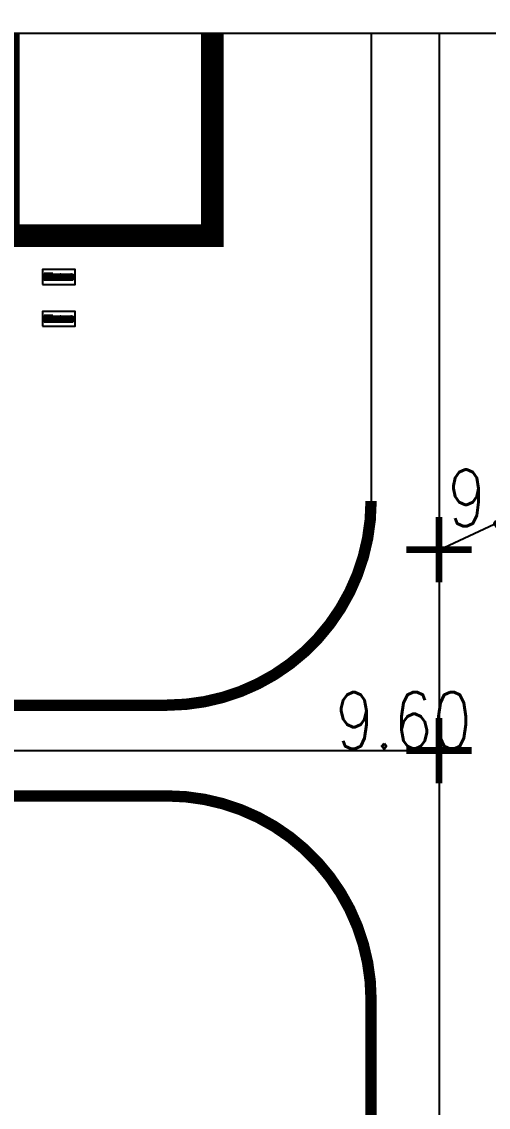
# Model space of a CAD drawing. Extents: x 93518 to 937116, y -359949 to 58022.
# Drawn here: x 692302 to 693319, y -116418 to -114054 of the extents above; entities that cross this region are included whole.
import ezdxf

# ---------------------------------------------------------------- set-up
doc = ezdxf.new("R2010")
doc.units = 0
doc.header["$LTSCALE"] = 1000
doc.header["$MEASUREMENT"] = 0
doc.linetypes.add('DASHDOT', pattern=[1, 0.5, -0.25, 0, -0.25])
doc.layers.get('0').update_dxf_attribs({"linetype": 'CONTINUOUS'})
doc.layers.add('Road_s标高', color=23, linetype='CONTINUOUS', lineweight=0)
doc.layers.add('Z-本期建构筑物', color=4, linetype='CONTINUOUS')
doc.styles.add('HZ', font='geditxt.shx', dxfattribs={"width": 0.8, "bigfont": 'dxt.shx'})

# ---------------------------------------------------------------- blocks, each defined once
blk = doc.blocks.new('DLZXBG')
at = {"layer": 'Road_s标高', "const_width": 0.3}
for points in [[(0, -1.44), (0, 1.44)], [(-1.44, 0), (1.44, 0)]]:
    blk.add_lwpolyline(points, dxfattribs=at)
blk = doc.blocks.new('wq')
at = {"color": 8}
for p, q in [((3779.7785, 1760.9255), (3779.7785, 1752)), ((3786.7785, 1760.9255), (3786.7785, 1740.3)), ((3779.7785, 1752), (3770.7785, 1752)), ((3773.7068, 1750.175), (3772.2633, 1750.175)), ((3772.2935, 1750.096), (3772.2935, 1750.254)), ((3772.32, 1750.2806), (3772.3796, 1750.2806)), ((3772.32, 1750.0694), (3772.3796, 1750.0694)), ((3772.7332, 1750.3228), (3772.3537, 1750.3228)), ((3772.3537, 1750.3228), (3772.3537, 1750.2806)), ((3772.3537, 1750.0272), (3772.3537, 1750.0694)), ((3772.7332, 1750.0272), (3772.3537, 1750.0272)), ((3772.3796, 1750.0694), (3772.3796, 1750.2806)), ((3772.3902, 1750.2806), (3772.3796, 1750.2744)), ((3772.3902, 1750.2806), (3772.3796, 1750.2744)), ((3772.3796, 1750.2673), (3772.6338, 1750.2673)), ((3772.3796, 1750.2586), (3772.6338, 1750.2586)), ((3772.3796, 1750.2496), (3772.6338, 1750.2496)), ((3772.3796, 1750.2398), (3772.6338, 1750.2398)), ((3772.3796, 1750.2295), (3772.6338, 1750.2295)), ((3772.3796, 1750.2189), (3772.6338, 1750.2189)), ((3772.3796, 1750.2078), (3772.6338, 1750.2078)), ((3772.3796, 1750.1946), (3772.6338, 1750.1946)), ((3772.3796, 1750.182), (3772.5062, 1750.182)), ((3772.3796, 1750.168), (3772.5062, 1750.168)), ((3772.3796, 1750.1553), (3772.6338, 1750.1553)), ((3772.3796, 1750.1422), (3772.6338, 1750.1422)), ((3772.3796, 1750.1311), (3772.6338, 1750.1311)), ((3772.3796, 1750.1205), (3772.6338, 1750.1205)), ((3772.3796, 1750.1101), (3772.6338, 1750.1101)), ((3772.3796, 1750.1003), (3772.6338, 1750.1003)), ((3772.3796, 1750.0913), (3772.6338, 1750.0913)), ((3772.3796, 1750.0827), (3772.6338, 1750.0827)), ((3772.3902, 1750.0694), (3772.3796, 1750.0756)), ((3772.3902, 1750.0694), (3772.3796, 1750.0756)), ((3772.382, 1750.2758), (3772.6338, 1750.2758)), ((3772.382, 1750.0742), (3772.6338, 1750.0742)), ((3772.3902, 1750.2806), (3772.6338, 1750.2806)), ((3772.3902, 1750.0694), (3772.6338, 1750.0694)), ((3772.4992, 1750.1798), (3772.5138, 1750.1798)), ((3772.4992, 1750.1702), (3772.5138, 1750.1702)), ((3772.5005, 1750.3228), (3772.5005, 1750.2806)), ((3772.5005, 1750.0272), (3772.5005, 1750.0694)), ((3772.5759, 1750.2975), (3772.5095, 1750.2975)), ((3772.5759, 1750.0525), (3772.5095, 1750.0525)), ((3772.5285, 1750.1798), (3772.5138, 1750.1798)), ((3772.5285, 1750.1702), (3772.5138, 1750.1702)), ((3772.518, 1750.3228), (3772.518, 1750.2806)), ((3772.518, 1750.0272), (3772.518, 1750.0694)), ((3772.5214, 1750.182), (3772.6338, 1750.182)), ((3772.5214, 1750.168), (3772.6338, 1750.168)), ((3772.5435, 1750.327), (3772.5435, 1750.2712)), ((3772.5435, 1750.023), (3772.5435, 1750.0783)), ((3772.5689, 1750.3228), (3772.5689, 1750.2806)), ((3772.5689, 1750.0272), (3772.5689, 1750.0694)), ((3772.5864, 1750.3228), (3772.5864, 1750.2806)), ((3772.5864, 1750.0272), (3772.5864, 1750.0694)), ((3772.6435, 1750.2705), (3772.6338, 1750.2806)), ((3772.6435, 1750.2705), (3772.6338, 1750.2806)), ((3772.6338, 1750.2758), (3772.6435, 1750.2677)), ((3772.6338, 1750.2673), (3772.6435, 1750.2621)), ((3772.6338, 1750.2586), (3772.6435, 1750.2543)), ((3772.6338, 1750.2496), (3772.6435, 1750.2464)), ((3772.6338, 1750.2398), (3772.6435, 1750.2372)), ((3772.6338, 1750.2295), (3772.6435, 1750.2278)), ((3772.6338, 1750.2189), (3772.6435, 1750.2168)), ((3772.6338, 1750.2078), (3772.6435, 1750.2066)), ((3772.6338, 1750.1946), (3772.6435, 1750.1935)), ((3772.6338, 1750.182), (3772.6435, 1750.1809)), ((3772.6338, 1750.168), (3772.6435, 1750.1691)), ((3772.6338, 1750.1553), (3772.6435, 1750.1565)), ((3772.6338, 1750.1422), (3772.6435, 1750.1433)), ((3772.6338, 1750.1311), (3772.6435, 1750.1332)), ((3772.6338, 1750.1205), (3772.6435, 1750.1221)), ((3772.6338, 1750.1101), (3772.6435, 1750.1128)), ((3772.6338, 1750.1003), (3772.6435, 1750.1036)), ((3772.6338, 1750.0913), (3772.6435, 1750.0956)), ((3772.6338, 1750.0827), (3772.6435, 1750.0879)), ((3772.6338, 1750.0742), (3772.6435, 1750.0823)), ((3772.6435, 1750.0795), (3772.6338, 1750.0694)), ((3772.6435, 1750.0795), (3772.6338, 1750.0694)), ((3772.6435, 1750.0795), (3772.6435, 1750.2705)), ((3772.6435, 1750.2705), (3772.6533, 1750.2705)), ((3772.6435, 1750.2705), (3772.6533, 1750.2705)), ((3772.6435, 1750.2705), (3772.6533, 1750.2705)), ((3772.6435, 1750.2705), (3772.6533, 1750.2705)), ((3772.6435, 1750.0795), (3772.6533, 1750.0795)), ((3772.6435, 1750.0795), (3772.6533, 1750.0795)), ((3772.6665, 1750.0928), (3772.6665, 1750.2572)), ((3772.6665, 1750.2572), (3773.2061, 1750.2572)), ((3772.6754, 1750.2073), (3772.6665, 1750.2073)), ((3772.6754, 1750.1427), (3772.6665, 1750.1427)), ((3772.6665, 1750.0928), (3773.2061, 1750.0928)), ((3772.6754, 1750.1427), (3772.6754, 1750.2073)), ((3772.6754, 1750.1974), (3772.7365, 1750.1974)), ((3772.6754, 1750.1526), (3772.7365, 1750.1526)), ((3772.7332, 1750.3228), (3772.7332, 1750.2572)), ((3772.7332, 1750.2978), (3773.6316, 1750.2978)), ((3772.7332, 1750.0272), (3772.7332, 1750.0928)), ((3772.7332, 1750.0522), (3773.6316, 1750.0522)), ((3772.7365, 1750.2156), (3772.7365, 1750.1343)), ((3772.7365, 1750.2156), (3772.7457, 1750.2156)), ((3772.7365, 1750.1343), (3772.7457, 1750.1343)), ((3772.7457, 1750.1343), (3772.7457, 1750.2156)), ((3772.7478, 1750.1343), (3772.7478, 1750.2156)), ((3772.7573, 1750.2156), (3772.7478, 1750.2156)), ((3772.7573, 1750.1343), (3772.7478, 1750.1343)), ((3772.7573, 1750.2156), (3772.7573, 1750.1343)), ((3772.8086, 1750.1974), (3772.7573, 1750.1974)), ((3772.8086, 1750.1526), (3772.7573, 1750.1526)), ((3772.8086, 1750.1526), (3772.8086, 1750.1974)), ((3772.8086, 1750.1879), (3772.8289, 1750.1879)), ((3772.8086, 1750.1879), (3772.8289, 1750.1879)), ((3772.8086, 1750.162), (3772.8289, 1750.162)), ((3772.8086, 1750.162), (3772.8289, 1750.162)), ((3772.8289, 1750.2047), (3772.8348, 1750.2091)), ((3772.8289, 1750.1452), (3772.8289, 1750.2047)), ((3772.8289, 1750.1452), (3772.8348, 1750.1408)), ((3772.8395, 1750.2208), (3772.8348, 1750.2208)), ((3772.8348, 1750.1292), (3772.8348, 1750.2208)), ((3772.8395, 1750.1292), (3772.8348, 1750.1292)), ((3772.8395, 1750.1275), (3772.8395, 1750.2224)), ((3772.9466, 1750.2224), (3772.8395, 1750.2224)), ((3772.9466, 1750.1275), (3772.8395, 1750.1275)), ((3772.9466, 1750.2224), (3772.9466, 1750.2158)), ((3772.9466, 1750.1342), (3772.9466, 1750.1275)), ((3772.9508, 1750.2116), (3773.0494, 1750.2116)), ((3772.9508, 1750.1384), (3773.0494, 1750.1384)), ((3773.0279, 1750.2116), (3773.0279, 1750.2572)), ((3773.0279, 1750.0928), (3773.0279, 1750.1384)), ((3773.1147, 1750.2775), (3773.0335, 1750.2775)), ((3773.1147, 1750.0725), (3773.0335, 1750.0725)), ((3773.0407, 1750.2775), (3773.0407, 1750.2572)), ((3773.0407, 1750.0725), (3773.0407, 1750.0928)), ((3773.0532, 1750.2775), (3773.0532, 1750.2572)), ((3773.0532, 1750.0725), (3773.0532, 1750.0928)), ((3773.0536, 1750.0928), (3773.0536, 1750.2572)), ((3773.0657, 1750.0928), (3773.0657, 1750.2572)), ((3773.0735, 1750.3071), (3773.0735, 1750.2472)), ((3773.0735, 1750.0428), (3773.0735, 1750.1028)), ((3773.0779, 1750.2572), (3773.0779, 1750.0928)), ((3773.1782, 1750.2351), (3773.0784, 1750.2351)), ((3773.1782, 1750.1149), (3773.0784, 1750.1149)), ((3773.0937, 1750.2775), (3773.0937, 1750.2572)), ((3773.0937, 1750.0725), (3773.0937, 1750.0928)), ((3773.1063, 1750.2775), (3773.1063, 1750.2572)), ((3773.1063, 1750.0725), (3773.1063, 1750.0928)), ((3773.2061, 1750.2173), (3773.1875, 1750.236)), ((3773.2061, 1750.1326), (3773.1875, 1750.114)), ((3773.2485, 1750.0717), (3773.2485, 1750.2764)), ((3773.2908, 1750.2572), (3773.3555, 1750.2572)), ((3773.2908, 1750.2572), (3773.3555, 1750.2572)), ((3773.2908, 1750.2173), (3773.3095, 1750.236)), ((3773.2908, 1750.1326), (3773.3095, 1750.114)), ((3773.2908, 1750.0928), (3773.3555, 1750.0928)), ((3773.361, 1750.2351), (3773.3187, 1750.2351)), ((3773.361, 1750.1149), (3773.3187, 1750.1149)), ((3773.3765, 1750.2465), (3773.3497, 1750.2465)), ((3773.3765, 1750.1034), (3773.3497, 1750.1034)), ((3773.3549, 1750.2465), (3773.3549, 1750.2551)), ((3773.3549, 1750.238), (3773.3549, 1750.2465)), ((3773.3549, 1750.112), (3773.3549, 1750.1034)), ((3773.3549, 1750.1034), (3773.3549, 1750.0949)), ((3773.361, 1750.258), (3773.3561, 1750.258)), ((3773.361, 1750.2522), (3773.3561, 1750.2522)), ((3773.361, 1750.2408), (3773.3561, 1750.2408)), ((3773.361, 1750.2351), (3773.3561, 1750.2351)), ((3773.361, 1750.1149), (3773.3561, 1750.1149)), ((3773.361, 1750.1091), (3773.3561, 1750.1091)), ((3773.361, 1750.0977), (3773.3561, 1750.0977)), ((3773.361, 1750.092), (3773.3561, 1750.092)), ((3773.361, 1750.258), (3773.361, 1750.2335)), ((3773.361, 1750.2572), (3773.5886, 1750.2572)), ((3773.361, 1750.1165), (3773.361, 1750.2335)), ((3773.361, 1750.092), (3773.361, 1750.1165)), ((3773.361, 1750.0928), (3773.5886, 1750.0928)), ((3773.3702, 1750.0928), (3773.3702, 1750.2572)), ((3773.3702, 1750.2522), (3773.577, 1750.2522)), ((3773.3702, 1750.2408), (3773.577, 1750.2408)), ((3773.3702, 1750.2294), (3773.577, 1750.2294)), ((3773.3702, 1750.1205), (3773.577, 1750.1205)), ((3773.3702, 1750.1091), (3773.577, 1750.1091)), ((3773.3702, 1750.0977), (3773.577, 1750.0977)), ((3773.5897, 1750.2775), (3773.5085, 1750.2775)), ((3773.5897, 1750.0725), (3773.5085, 1750.0725)), ((3773.5157, 1750.2775), (3773.5157, 1750.2572)), ((3773.5157, 1750.0725), (3773.5157, 1750.0928)), ((3773.5282, 1750.2775), (3773.5282, 1750.2572)), ((3773.5282, 1750.0725), (3773.5282, 1750.0928)), ((3773.5485, 1750.3071), (3773.5485, 1750.2472)), ((3773.5485, 1750.0428), (3773.5485, 1750.1028)), ((3773.609, 1750.2465), (3773.5656, 1750.2465)), ((3773.609, 1750.1034), (3773.5656, 1750.1034)), ((3773.5687, 1750.2775), (3773.5687, 1750.2572)), ((3773.5687, 1750.0725), (3773.5687, 1750.0928)), ((3773.5697, 1750.2522), (3773.577, 1750.2522)), ((3773.5697, 1750.2522), (3773.5697, 1750.2408)), ((3773.5697, 1750.2408), (3773.577, 1750.2408)), ((3773.5697, 1750.1091), (3773.577, 1750.1091)), ((3773.5697, 1750.0977), (3773.5697, 1750.1091)), ((3773.5697, 1750.0977), (3773.577, 1750.0977)), ((3773.577, 1750.0928), (3773.577, 1750.2572)), ((3773.5813, 1750.2775), (3773.5813, 1750.2572)), ((3773.5813, 1750.0725), (3773.5813, 1750.0928)), ((3773.5886, 1750.0928), (3773.5886, 1750.2572)), ((3773.5886, 1750.238), (3773.5886, 1750.2551)), ((3773.6595, 1750.2075), (3773.5886, 1750.215)), ((3773.6595, 1750.1425), (3773.5886, 1750.135)), ((3773.5886, 1750.112), (3773.5886, 1750.0949)), ((3773.5893, 1750.258), (3773.5971, 1750.258)), ((3773.5893, 1750.2522), (3773.5971, 1750.2522)), ((3773.5893, 1750.2408), (3773.5971, 1750.2408)), ((3773.5893, 1750.2351), (3773.5971, 1750.2351)), ((3773.5893, 1750.1149), (3773.5971, 1750.1149)), ((3773.5893, 1750.1091), (3773.5971, 1750.1091)), ((3773.5893, 1750.0977), (3773.5971, 1750.0977)), ((3773.5893, 1750.092), (3773.5971, 1750.092)), ((3773.5974, 1750.2572), (3773.6316, 1750.2572)), ((3773.5974, 1750.0928), (3773.6316, 1750.0928)), ((3773.5978, 1750.238), (3773.5978, 1750.2551)), ((3773.5978, 1750.2522), (3773.6065, 1750.2522)), ((3773.5978, 1750.2511), (3773.6076, 1750.2511)), ((3773.5978, 1750.242), (3773.6076, 1750.242)), ((3773.5978, 1750.2408), (3773.6065, 1750.2408)), ((3773.5978, 1750.112), (3773.5978, 1750.0949)), ((3773.5978, 1750.1091), (3773.6065, 1750.1091)), ((3773.5978, 1750.108), (3773.6076, 1750.108)), ((3773.5978, 1750.0989), (3773.6076, 1750.0989)), ((3773.5978, 1750.0977), (3773.6065, 1750.0977)), ((3773.6076, 1750.2511), (3773.6065, 1750.2522)), ((3773.6065, 1750.2522), (3773.6065, 1750.2408)), ((3773.6076, 1750.242), (3773.6065, 1750.2408)), ((3773.6076, 1750.108), (3773.6065, 1750.1091)), ((3773.6065, 1750.0977), (3773.6065, 1750.1091)), ((3773.6076, 1750.0989), (3773.6065, 1750.0977)), ((3773.6076, 1750.2511), (3773.6076, 1750.242)), ((3773.6076, 1750.0989), (3773.6076, 1750.108)), ((3773.6102, 1750.2572), (3773.6102, 1750.2127)), ((3773.6102, 1750.0928), (3773.6102, 1750.1373)), ((3773.6213, 1750.2572), (3773.6213, 1750.2115)), ((3773.6213, 1750.0928), (3773.6213, 1750.1384)), ((3773.6316, 1750.2978), (3773.6316, 1750.2104)), ((3773.6316, 1750.0522), (3773.6316, 1750.1395)), ((3773.6595, 1750.1425), (3773.6595, 1750.2075)), ((3773.6715, 1750.2075), (3773.6595, 1750.2075)), ((3773.6715, 1750.1425), (3773.6595, 1750.1425)), ((3773.6715, 1750.1324), (3773.6715, 1750.2176)), ((3773.677, 1750.2176), (3773.6715, 1750.2176)), ((3773.677, 1750.1324), (3773.6715, 1750.1324)), ((3773.677, 1750.1324), (3773.677, 1750.2176)), ((3773.6785, 1750.2075), (3773.677, 1750.2089)), ((3773.6785, 1750.1425), (3773.677, 1750.141)), ((3773.6785, 1750.1425), (3773.6785, 1750.2075)), ((3772.7332, 1748.4728), (3772.3537, 1748.4728)), ((3772.3537, 1748.4728), (3772.3537, 1748.4306)), ((3772.5005, 1748.4728), (3772.5005, 1748.4306)), ((3772.518, 1748.4728), (3772.518, 1748.4306)), ((3772.5435, 1748.477), (3772.5435, 1748.4212)), ((3772.5689, 1748.4728), (3772.5689, 1748.4306)), ((3772.5864, 1748.4728), (3772.5864, 1748.4306)), ((3772.7332, 1748.4728), (3772.7332, 1748.4072)), ((3773.0735, 1748.4571), (3773.0735, 1748.3972)), ((3773.5485, 1748.4571), (3773.5485, 1748.3972)), ((3773.7068, 1748.325), (3772.2633, 1748.325)), ((3772.2935, 1748.246), (3772.2935, 1748.404)), ((3772.32, 1748.4306), (3772.3796, 1748.4306)), ((3772.32, 1748.2194), (3772.3796, 1748.2194)), ((3772.3537, 1748.1772), (3772.3537, 1748.2194)), ((3772.7332, 1748.1772), (3772.3537, 1748.1772)), ((3772.3796, 1748.2194), (3772.3796, 1748.4306)), ((3772.3902, 1748.4306), (3772.3796, 1748.4244)), ((3772.3902, 1748.4306), (3772.3796, 1748.4244)), ((3772.3796, 1748.4173), (3772.6338, 1748.4173)), ((3772.3796, 1748.4086), (3772.6338, 1748.4086)), ((3772.3796, 1748.3996), (3772.6338, 1748.3996)), ((3772.3796, 1748.3898), (3772.6338, 1748.3898)), ((3772.3796, 1748.3795), (3772.6338, 1748.3795)), ((3772.3796, 1748.3689), (3772.6338, 1748.3689)), ((3772.3796, 1748.3578), (3772.6338, 1748.3578)), ((3772.3796, 1748.3446), (3772.6338, 1748.3446)), ((3772.3796, 1748.332), (3772.5062, 1748.332)), ((3772.3796, 1748.318), (3772.5062, 1748.318)), ((3772.3796, 1748.3053), (3772.6338, 1748.3053)), ((3772.3796, 1748.2922), (3772.6338, 1748.2922)), ((3772.3796, 1748.2811), (3772.6338, 1748.2811)), ((3772.3796, 1748.2705), (3772.6338, 1748.2705)), ((3772.3796, 1748.2601), (3772.6338, 1748.2601)), ((3772.3796, 1748.2503), (3772.6338, 1748.2503)), ((3772.3796, 1748.2413), (3772.6338, 1748.2413)), ((3772.3796, 1748.2327), (3772.6338, 1748.2327)), ((3772.3902, 1748.2194), (3772.3796, 1748.2256)), ((3772.3902, 1748.2194), (3772.3796, 1748.2256)), ((3772.382, 1748.4258), (3772.6338, 1748.4258)), ((3772.382, 1748.2242), (3772.6338, 1748.2242)), ((3772.3902, 1748.4306), (3772.6338, 1748.4306)), ((3772.3902, 1748.2194), (3772.6338, 1748.2194)), ((3772.4992, 1748.3298), (3772.5138, 1748.3298)), ((3772.4992, 1748.3202), (3772.5138, 1748.3202)), ((3772.5005, 1748.1772), (3772.5005, 1748.2194)), ((3772.5759, 1748.4475), (3772.5095, 1748.4475)), ((3772.5759, 1748.2025), (3772.5095, 1748.2025)), ((3772.5285, 1748.3298), (3772.5138, 1748.3298)), ((3772.5285, 1748.3202), (3772.5138, 1748.3202)), ((3772.518, 1748.1772), (3772.518, 1748.2194)), ((3772.5214, 1748.332), (3772.6338, 1748.332)), ((3772.5214, 1748.318), (3772.6338, 1748.318)), ((3772.5435, 1748.173), (3772.5435, 1748.2283)), ((3772.5689, 1748.1772), (3772.5689, 1748.2194)), ((3772.5864, 1748.1772), (3772.5864, 1748.2194)), ((3772.6435, 1748.4205), (3772.6338, 1748.4306)), ((3772.6435, 1748.4205), (3772.6338, 1748.4306)), ((3772.6338, 1748.4258), (3772.6435, 1748.4177)), ((3772.6338, 1748.4173), (3772.6435, 1748.4121)), ((3772.6338, 1748.4086), (3772.6435, 1748.4043)), ((3772.6338, 1748.3996), (3772.6435, 1748.3964)), ((3772.6338, 1748.3898), (3772.6435, 1748.3872)), ((3772.6338, 1748.3795), (3772.6435, 1748.3778)), ((3772.6338, 1748.3689), (3772.6435, 1748.3668)), ((3772.6338, 1748.3578), (3772.6435, 1748.3566)), ((3772.6338, 1748.3446), (3772.6435, 1748.3435)), ((3772.6338, 1748.332), (3772.6435, 1748.3309)), ((3772.6338, 1748.318), (3772.6435, 1748.3191)), ((3772.6338, 1748.3053), (3772.6435, 1748.3065)), ((3772.6338, 1748.2922), (3772.6435, 1748.2933)), ((3772.6338, 1748.2811), (3772.6435, 1748.2832)), ((3772.6338, 1748.2705), (3772.6435, 1748.2721)), ((3772.6338, 1748.2601), (3772.6435, 1748.2628)), ((3772.6338, 1748.2503), (3772.6435, 1748.2536)), ((3772.6338, 1748.2413), (3772.6435, 1748.2456)), ((3772.6338, 1748.2327), (3772.6435, 1748.2379)), ((3772.6338, 1748.2242), (3772.6435, 1748.2323)), ((3772.6435, 1748.2295), (3772.6338, 1748.2194)), ((3772.6435, 1748.2295), (3772.6338, 1748.2194)), ((3772.6435, 1748.2295), (3772.6435, 1748.4205)), ((3772.6435, 1748.4205), (3772.6533, 1748.4205)), ((3772.6435, 1748.4205), (3772.6533, 1748.4205)), ((3772.6435, 1748.4205), (3772.6533, 1748.4205)), ((3772.6435, 1748.4205), (3772.6533, 1748.4205)), ((3772.6435, 1748.2295), (3772.6533, 1748.2295)), ((3772.6435, 1748.2295), (3772.6533, 1748.2295)), ((3772.6665, 1748.2428), (3772.6665, 1748.4072)), ((3772.6665, 1748.4072), (3773.2061, 1748.4072)), ((3772.6754, 1748.3573), (3772.6665, 1748.3573)), ((3772.6754, 1748.2927), (3772.6665, 1748.2927)), ((3772.6665, 1748.2428), (3773.2061, 1748.2428)), ((3772.6754, 1748.2927), (3772.6754, 1748.3573)), ((3772.6754, 1748.3474), (3772.7365, 1748.3474)), ((3772.6754, 1748.3026), (3772.7365, 1748.3026)), ((3772.7332, 1748.4478), (3773.6316, 1748.4478)), ((3772.7332, 1748.1772), (3772.7332, 1748.2428)), ((3772.7332, 1748.2022), (3773.6316, 1748.2022)), ((3772.7365, 1748.3656), (3772.7365, 1748.2843)), ((3772.7365, 1748.3656), (3772.7457, 1748.3656)), ((3772.7365, 1748.2843), (3772.7457, 1748.2843)), ((3772.7457, 1748.2843), (3772.7457, 1748.3656)), ((3772.7478, 1748.2843), (3772.7478, 1748.3656)), ((3772.7573, 1748.3656), (3772.7478, 1748.3656)), ((3772.7573, 1748.2843), (3772.7478, 1748.2843)), ((3772.7573, 1748.3656), (3772.7573, 1748.2843)), ((3772.8086, 1748.3474), (3772.7573, 1748.3474)), ((3772.8086, 1748.3026), (3772.7573, 1748.3026)), ((3772.8086, 1748.3026), (3772.8086, 1748.3474)), ((3772.8086, 1748.3379), (3772.8289, 1748.3379)), ((3772.8086, 1748.3379), (3772.8289, 1748.3379)), ((3772.8086, 1748.312), (3772.8289, 1748.312)), ((3772.8086, 1748.312), (3772.8289, 1748.312)), ((3772.8289, 1748.3547), (3772.8348, 1748.3591)), ((3772.8289, 1748.2952), (3772.8289, 1748.3547)), ((3772.8289, 1748.2952), (3772.8348, 1748.2908)), ((3772.8395, 1748.3708), (3772.8348, 1748.3708)), ((3772.8348, 1748.2792), (3772.8348, 1748.3708)), ((3772.8395, 1748.2792), (3772.8348, 1748.2792)), ((3772.8395, 1748.2775), (3772.8395, 1748.3724)), ((3772.9466, 1748.3724), (3772.8395, 1748.3724)), ((3772.9466, 1748.2775), (3772.8395, 1748.2775)), ((3772.9466, 1748.3724), (3772.9466, 1748.3658)), ((3772.9466, 1748.2842), (3772.9466, 1748.2775)), ((3772.9508, 1748.3616), (3773.0494, 1748.3616)), ((3772.9508, 1748.2884), (3773.0494, 1748.2884)), ((3773.0279, 1748.3616), (3773.0279, 1748.4072)), ((3773.0279, 1748.2428), (3773.0279, 1748.2884)), ((3773.1147, 1748.4275), (3773.0335, 1748.4275)), ((3773.1147, 1748.2225), (3773.0335, 1748.2225)), ((3773.0407, 1748.4275), (3773.0407, 1748.4072)), ((3773.0407, 1748.2225), (3773.0407, 1748.2428)), ((3773.0532, 1748.4275), (3773.0532, 1748.4072)), ((3773.0532, 1748.2225), (3773.0532, 1748.2428)), ((3773.0536, 1748.2428), (3773.0536, 1748.4072)), ((3773.0657, 1748.2428), (3773.0657, 1748.4072)), ((3773.0735, 1748.1928), (3773.0735, 1748.2528)), ((3773.0779, 1748.4072), (3773.0779, 1748.2428)), ((3773.1782, 1748.3851), (3773.0784, 1748.3851)), ((3773.1782, 1748.2649), (3773.0784, 1748.2649)), ((3773.0937, 1748.4275), (3773.0937, 1748.4072)), ((3773.0937, 1748.2225), (3773.0937, 1748.2428)), ((3773.1063, 1748.4275), (3773.1063, 1748.4072)), ((3773.1063, 1748.2225), (3773.1063, 1748.2428)), ((3773.2061, 1748.3673), (3773.1875, 1748.386)), ((3773.2061, 1748.2826), (3773.1875, 1748.264)), ((3773.2485, 1748.2217), (3773.2485, 1748.4264)), ((3773.2908, 1748.4072), (3773.3555, 1748.4072)), ((3773.2908, 1748.4072), (3773.3555, 1748.4072)), ((3773.2908, 1748.3673), (3773.3095, 1748.386)), ((3773.2908, 1748.2826), (3773.3095, 1748.264)), ((3773.2908, 1748.2428), (3773.3555, 1748.2428)), ((3773.361, 1748.3851), (3773.3187, 1748.3851)), ((3773.361, 1748.2649), (3773.3187, 1748.2649)), ((3773.3765, 1748.3965), (3773.3497, 1748.3965)), ((3773.3765, 1748.2534), (3773.3497, 1748.2534)), ((3773.3549, 1748.3965), (3773.3549, 1748.4051)), ((3773.3549, 1748.388), (3773.3549, 1748.3965)), ((3773.3549, 1748.262), (3773.3549, 1748.2534)), ((3773.3549, 1748.2534), (3773.3549, 1748.2449)), ((3773.361, 1748.408), (3773.3561, 1748.408)), ((3773.361, 1748.4022), (3773.3561, 1748.4022)), ((3773.361, 1748.3908), (3773.3561, 1748.3908)), ((3773.361, 1748.3851), (3773.3561, 1748.3851)), ((3773.361, 1748.2649), (3773.3561, 1748.2649)), ((3773.361, 1748.2591), (3773.3561, 1748.2591)), ((3773.361, 1748.2477), (3773.3561, 1748.2477)), ((3773.361, 1748.242), (3773.3561, 1748.242)), ((3773.361, 1748.408), (3773.361, 1748.3835)), ((3773.361, 1748.4072), (3773.5886, 1748.4072)), ((3773.361, 1748.2665), (3773.361, 1748.3835)), ((3773.361, 1748.242), (3773.361, 1748.2665)), ((3773.361, 1748.2428), (3773.5886, 1748.2428)), ((3773.3702, 1748.2428), (3773.3702, 1748.4072)), ((3773.3702, 1748.4022), (3773.577, 1748.4022)), ((3773.3702, 1748.3908), (3773.577, 1748.3908)), ((3773.3702, 1748.3794), (3773.577, 1748.3794)), ((3773.3702, 1748.2705), (3773.577, 1748.2705)), ((3773.3702, 1748.2591), (3773.577, 1748.2591)), ((3773.3702, 1748.2477), (3773.577, 1748.2477)), ((3773.5897, 1748.4275), (3773.5085, 1748.4275)), ((3773.5897, 1748.2225), (3773.5085, 1748.2225)), ((3773.5157, 1748.4275), (3773.5157, 1748.4072)), ((3773.5157, 1748.2225), (3773.5157, 1748.2428)), ((3773.5282, 1748.4275), (3773.5282, 1748.4072)), ((3773.5282, 1748.2225), (3773.5282, 1748.2428)), ((3773.5485, 1748.1928), (3773.5485, 1748.2528)), ((3773.609, 1748.3965), (3773.5656, 1748.3965)), ((3773.609, 1748.2534), (3773.5656, 1748.2534)), ((3773.5687, 1748.4275), (3773.5687, 1748.4072)), ((3773.5687, 1748.2225), (3773.5687, 1748.2428)), ((3773.5697, 1748.4022), (3773.577, 1748.4022)), ((3773.5697, 1748.4022), (3773.5697, 1748.3908)), ((3773.5697, 1748.3908), (3773.577, 1748.3908)), ((3773.5697, 1748.2591), (3773.577, 1748.2591)), ((3773.5697, 1748.2477), (3773.5697, 1748.2591)), ((3773.5697, 1748.2477), (3773.577, 1748.2477)), ((3773.577, 1748.2428), (3773.577, 1748.4072)), ((3773.5813, 1748.4275), (3773.5813, 1748.4072)), ((3773.5813, 1748.2225), (3773.5813, 1748.2428)), ((3773.5886, 1748.2428), (3773.5886, 1748.4072)), ((3773.5886, 1748.388), (3773.5886, 1748.4051)), ((3773.6595, 1748.3575), (3773.5886, 1748.365)), ((3773.6595, 1748.2925), (3773.5886, 1748.285)), ((3773.5886, 1748.262), (3773.5886, 1748.2449)), ((3773.5893, 1748.408), (3773.5971, 1748.408)), ((3773.5893, 1748.4022), (3773.5971, 1748.4022)), ((3773.5893, 1748.3908), (3773.5971, 1748.3908)), ((3773.5893, 1748.3851), (3773.5971, 1748.3851)), ((3773.5893, 1748.2649), (3773.5971, 1748.2649)), ((3773.5893, 1748.2591), (3773.5971, 1748.2591)), ((3773.5893, 1748.2477), (3773.5971, 1748.2477)), ((3773.5893, 1748.242), (3773.5971, 1748.242)), ((3773.5974, 1748.4072), (3773.6316, 1748.4072)), ((3773.5974, 1748.2428), (3773.6316, 1748.2428)), ((3773.5978, 1748.388), (3773.5978, 1748.4051)), ((3773.5978, 1748.4022), (3773.6065, 1748.4022)), ((3773.5978, 1748.4011), (3773.6076, 1748.4011)), ((3773.5978, 1748.392), (3773.6076, 1748.392)), ((3773.5978, 1748.3908), (3773.6065, 1748.3908)), ((3773.5978, 1748.262), (3773.5978, 1748.2449)), ((3773.5978, 1748.2591), (3773.6065, 1748.2591)), ((3773.5978, 1748.258), (3773.6076, 1748.258)), ((3773.5978, 1748.2489), (3773.6076, 1748.2489)), ((3773.5978, 1748.2477), (3773.6065, 1748.2477)), ((3773.6076, 1748.4011), (3773.6065, 1748.4022)), ((3773.6065, 1748.4022), (3773.6065, 1748.3908)), ((3773.6076, 1748.392), (3773.6065, 1748.3908)), ((3773.6076, 1748.258), (3773.6065, 1748.2591)), ((3773.6065, 1748.2477), (3773.6065, 1748.2591)), ((3773.6076, 1748.2489), (3773.6065, 1748.2477)), ((3773.6076, 1748.4011), (3773.6076, 1748.392)), ((3773.6076, 1748.2489), (3773.6076, 1748.258)), ((3773.6102, 1748.4072), (3773.6102, 1748.3627)), ((3773.6102, 1748.2428), (3773.6102, 1748.2873)), ((3773.6213, 1748.4072), (3773.6213, 1748.3615)), ((3773.6213, 1748.2428), (3773.6213, 1748.2884)), ((3773.6316, 1748.4478), (3773.6316, 1748.3604)), ((3773.6316, 1748.2022), (3773.6316, 1748.2895)), ((3773.6595, 1748.2925), (3773.6595, 1748.3575)), ((3773.6715, 1748.3575), (3773.6595, 1748.3575)), ((3773.6715, 1748.2925), (3773.6595, 1748.2925)), ((3773.6715, 1748.2824), (3773.6715, 1748.3676)), ((3773.677, 1748.3676), (3773.6715, 1748.3676)), ((3773.677, 1748.2824), (3773.6715, 1748.2824)), ((3773.677, 1748.2824), (3773.677, 1748.3676)), ((3773.6785, 1748.3575), (3773.677, 1748.3589)), ((3773.6785, 1748.2925), (3773.677, 1748.291)), ((3773.6785, 1748.2925), (3773.6785, 1748.3575))]:
    blk.add_line(p, q, dxfattribs=at)
at = {"color": 8, "linetype": 'DASHDOT', "ltscale": 10}
for p, q in [((3789.7785, 1760.9255), (3789.7785, 1635)), ((3789.7785, 1738.1509), (3805.4009, 1745.4358)), ((3669.988, 1729.3), (3789.7785, 1729.3))]:
    blk.add_line(p, q, dxfattribs=at)
at = {"color": 8}
for points, const_width in [([(3779.7785, 1760.9255), (3779.7785, 1752), (3770.7785, 1752), (3770.7785, 1760.9255)], 1), ([(3717.7785, 1731.3), (3777.7785, 1731.3)], 0.5), ([(3717.7785, 1727.3), (3777.7785, 1727.3)], 0.5), ([(3786.7785, 1718.3), (3786.7785, 1650)], 0.5)]:
    blk.add_lwpolyline(points, dxfattribs=dict(at, const_width=const_width))
at = {"color": 4}
blk.add_lwpolyline([(3669.988, 1760.9255), (3827.5926, 1760.9255), (3827.5926, 1609.2374), (3669.988, 1609.2374)], close=True, dxfattribs=at)
at = {"color": 8}
for points in [[(3772.2785, 1749.85), (3773.7285, 1749.85), (3773.7285, 1750.5), (3772.2785, 1750.5)], [(3772.2785, 1748), (3773.7285, 1748), (3773.7285, 1748.65), (3772.2785, 1748.65)]]:
    blk.add_lwpolyline(points, close=True, dxfattribs=at)
at = {"color": 8, "const_width": 0.5}
for points in [[(3777.7785, 1731.3, 0.4142136), (3786.7785, 1740.3)], [(3786.7785, 1718.3, 0.4142136), (3777.7785, 1727.3)]]:
    blk.add_lwpolyline(points, format="xyb", dxfattribs=at)
at = {"color": 8}
for centre, radius in [((3772.5435, 1750.2975), 0.008), ((3772.5435, 1750.0525), 0.008), ((3773.0735, 1750.2775), 0.008), ((3773.0735, 1750.0725), 0.008), ((3773.2485, 1750.175), 0.0925), ((3773.2485, 1750.175), 0.0725), ((3773.1972, 1750.2262), 0.009), ((3773.1972, 1750.1237), 0.009), ((3773.2485, 1750.175), 0.0325), ((3773.2997, 1750.2262), 0.009), ((3773.2997, 1750.1237), 0.009), ((3773.5485, 1750.2775), 0.008), ((3773.5485, 1750.0725), 0.008), ((3772.5435, 1748.4475), 0.008), ((3772.5435, 1748.2025), 0.008), ((3773.0735, 1748.4275), 0.008), ((3773.0735, 1748.2225), 0.008), ((3773.2485, 1748.325), 0.0925), ((3773.2485, 1748.325), 0.0725), ((3773.1972, 1748.3762), 0.009), ((3773.1972, 1748.2737), 0.009), ((3773.2485, 1748.325), 0.0325), ((3773.2997, 1748.3762), 0.009), ((3773.2997, 1748.2737), 0.009), ((3773.5485, 1748.4275), 0.008), ((3773.5485, 1748.2225), 0.008)]:
    blk.add_circle(centre, radius, dxfattribs=at)
for centre, radius, start, end in [((3772.32, 1750.254), 0.0266, 90, 180), ((3772.32, 1750.096), 0.0266, 180, 270), ((3772.4992, 1750.175), 0.00482, 90, 270), ((3772.5138, 1750.175), 0.0104, 27.72316, 152.27684), ((3772.5138, 1750.175), 0.0104, 207.72316, 332.27684), ((3772.5138, 1750.175), 0.0104, 27.72316, 138.11575), ((3772.5285, 1750.175), 0.00482, 270, 90), ((3772.6533, 1750.2572), 0.0133, 0, 90), ((3772.6533, 1750.0928), 0.0133, 270, 0), ((3772.9508, 1750.2158), 0.00422, 180, 270), ((3772.9508, 1750.1342), 0.00422, 90, 180), ((3773.0735, 1750.2775), 0.0328, 141.82138, 180), ((3773.0735, 1750.0725), 0.0328, 180, 218.17862), ((3773.0494, 1750.2158), 0.00422, 270, 0), ((3773.0494, 1750.1342), 0.00422, 0, 90), ((3773.0735, 1750.2775), 0.0203, 0, 180), ((3773.0735, 1750.0725), 0.0203, 180, 0), ((3773.0735, 1750.2775), 0.0328, 0, 38.17862), ((3773.0735, 1750.0725), 0.0328, 321.82138, 0), ((3773.3591, 1750.2551), 0.00415, 136.48586, 223.55206), ((3773.3698, 1750.2465), 0.0149, 157.42624, 202.58713), ((3773.3591, 1750.238), 0.00415, 136.48586, 223.51399), ((3773.3591, 1750.112), 0.00415, 136.48601, 223.51414), ((3773.3698, 1750.1034), 0.0149, 157.41287, 202.57376), ((3773.3591, 1750.0949), 0.00415, 136.44794, 223.51414), ((3773.5485, 1750.2775), 0.0328, 141.82138, 180), ((3773.5485, 1750.0725), 0.0328, 180, 218.17862), ((3773.5485, 1750.2775), 0.0203, 0, 180), ((3773.5485, 1750.0725), 0.0203, 180, 0), ((3773.5485, 1750.2775), 0.0328, 0, 38.17862), ((3773.5485, 1750.0725), 0.0328, 321.82138, 0), ((3773.5953, 1750.2551), 0.00671, 154.80053, 205.2287), ((3773.6145, 1750.2465), 0.0259, 167.24456, 192.7635), ((3773.5953, 1750.238), 0.00671, 154.80053, 205.19932), ((3773.5953, 1750.112), 0.00671, 154.80068, 205.19947), ((3773.6145, 1750.1034), 0.0259, 167.2365, 192.75544), ((3773.5953, 1750.0949), 0.00671, 154.7713, 205.19947), ((3773.5911, 1750.2551), 0.00671, 334.77114, 25.19932), ((3773.5719, 1750.2465), 0.0259, 347.23635, 12.75529), ((3773.5911, 1750.238), 0.00671, 334.80053, 25.19932), ((3773.5911, 1750.112), 0.00671, 334.80068, 25.19947), ((3773.5719, 1750.1034), 0.0259, 347.24471, 12.76365), ((3773.5911, 1750.0949), 0.00671, 334.80068, 25.22886), ((3772.32, 1748.404), 0.0266, 90, 180), ((3772.32, 1748.246), 0.0266, 180, 270), ((3772.4992, 1748.325), 0.00482, 90, 270), ((3772.5138, 1748.325), 0.0104, 27.72316, 152.27684), ((3772.5138, 1748.325), 0.0104, 207.72316, 332.27684), ((3772.5138, 1748.325), 0.0104, 27.72316, 138.11575), ((3772.5285, 1748.325), 0.00482, 270, 90), ((3772.6533, 1748.4072), 0.0133, 0, 90), ((3772.6533, 1748.2428), 0.0133, 270, 0), ((3772.9508, 1748.3658), 0.00422, 180, 270), ((3772.9508, 1748.2842), 0.00422, 90, 180), ((3773.0735, 1748.4275), 0.0328, 141.82138, 180), ((3773.0735, 1748.2225), 0.0328, 180, 218.17862), ((3773.0494, 1748.3658), 0.00422, 270, 0), ((3773.0494, 1748.2842), 0.00422, 0, 90), ((3773.0735, 1748.4275), 0.0203, 0, 180), ((3773.0735, 1748.2225), 0.0203, 180, 0), ((3773.0735, 1748.4275), 0.0328, 0, 38.17862), ((3773.0735, 1748.2225), 0.0328, 321.82138, 0), ((3773.3591, 1748.4051), 0.00415, 136.48586, 223.55206), ((3773.3698, 1748.3965), 0.0149, 157.42624, 202.58713), ((3773.3591, 1748.388), 0.00415, 136.48586, 223.51399), ((3773.3591, 1748.262), 0.00415, 136.48601, 223.51414), ((3773.3698, 1748.2534), 0.0149, 157.41287, 202.57376), ((3773.3591, 1748.2449), 0.00415, 136.44794, 223.51414), ((3773.5485, 1748.4275), 0.0328, 141.82138, 180), ((3773.5485, 1748.2225), 0.0328, 180, 218.17862), ((3773.5485, 1748.4275), 0.0203, 0, 180), ((3773.5485, 1748.2225), 0.0203, 180, 0), ((3773.5485, 1748.4275), 0.0328, 0, 38.17862), ((3773.5485, 1748.2225), 0.0328, 321.82138, 0), ((3773.5953, 1748.4051), 0.00671, 154.80053, 205.2287), ((3773.6145, 1748.3965), 0.0259, 167.24456, 192.7635), ((3773.5953, 1748.388), 0.00671, 154.80053, 205.19932), ((3773.5953, 1748.262), 0.00671, 154.80068, 205.19947), ((3773.6145, 1748.2534), 0.0259, 167.2365, 192.75544), ((3773.5953, 1748.2449), 0.00671, 154.7713, 205.19947), ((3773.5911, 1748.4051), 0.00671, 334.77114, 25.19932), ((3773.5719, 1748.3965), 0.0259, 347.23635, 12.75529), ((3773.5911, 1748.388), 0.00671, 334.80053, 25.19932), ((3773.5911, 1748.262), 0.00671, 334.80068, 25.19947), ((3773.5719, 1748.2534), 0.0259, 347.24471, 12.76365), ((3773.5911, 1748.2449), 0.00671, 334.80068, 25.22886)]:
    blk.add_arc(centre, radius, start, end, dxfattribs=at)
for p in [(3773.5886, 1750.2465), (3773.5886, 1750.1034), (3773.5886, 1748.3965), (3773.5886, 1748.2534)]:
    blk.add_point(p, dxfattribs=at)
at = {"color": 8, "ltscale": 10}
for p in [(3789.7785, 1738.1509), (3789.7785, 1729.3)]:
    blk.add_blockref('DLZXBG', p, dxfattribs=at)
at = {"color": 8, "ltscale": 10, "style": 'HZ', "width": 0.8}
for p in [(3790.1507, 1739.1837, 4.602), (3785.2086, 1729.3768, 4.602)]:
    blk.add_text('9.60', height=2.5, dxfattribs=at).set_placement(p)
at = {"color": 8, "style": 'HZ', "width": 0.8}
for p in [(3758.7668, 1735.8555), (3729.686, 1643.9264), (3799.3404, 1612.5855)]:
    blk.add_attdef('9.80', p, '', height=3.5, dxfattribs=at)

msp = doc.modelspace()

# ---------------------------------------------------------------- block references
at = {"layer": 'Z-本期建构筑物', "xscale": 49.42079999997804, "yscale": 49.42079999999987, "zscale": 49.42080000000001}
msp.add_blockref('wq', (505917.6, -201104.7), dxfattribs=at)

doc.saveas('drawing.dxf')
